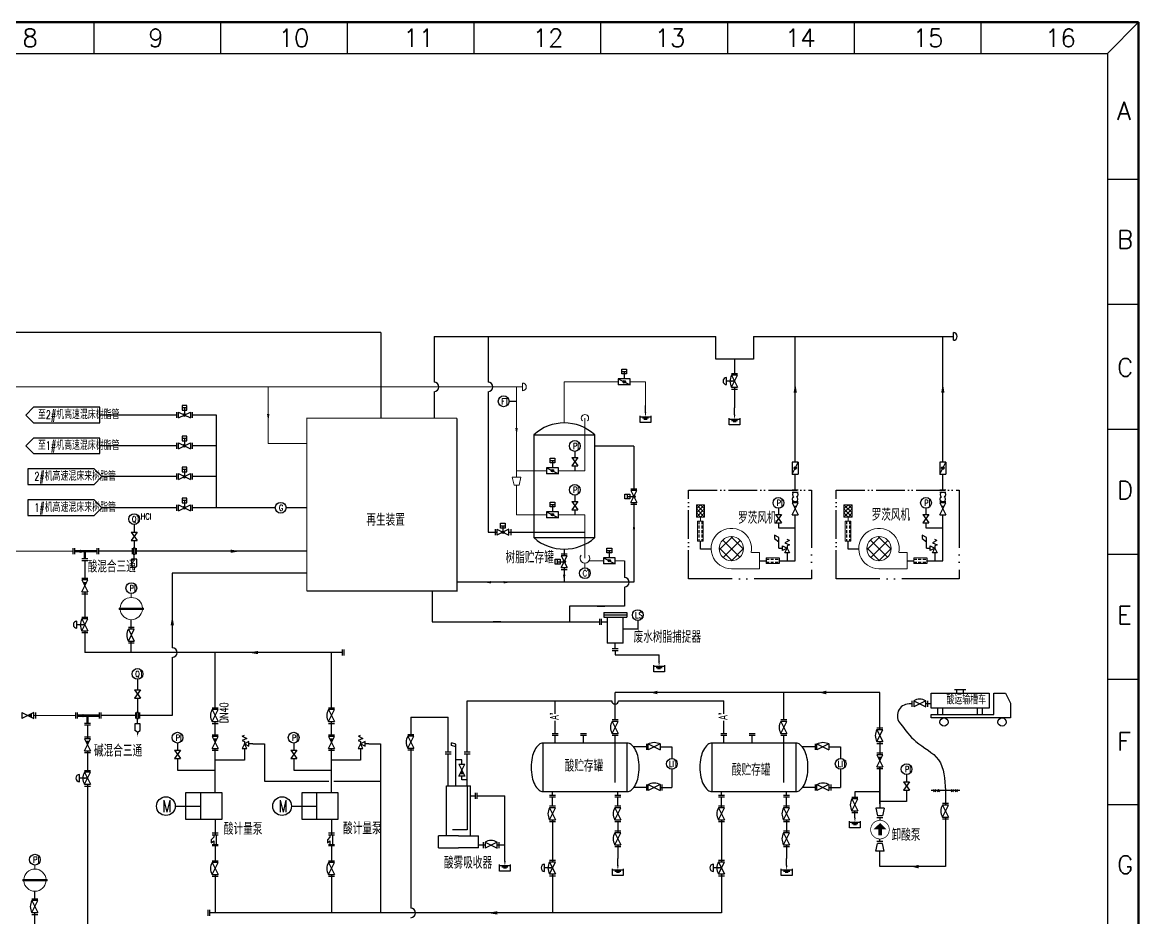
# Model space of a CAD drawing. Extents: x 3407 to 4279, y 408 to 1014.
# Drawn here: x 3813.3 to 4279.5, y 640.1 to 1014.2 of the extents above; entities that cross this region are included whole.
import ezdxf

# ---------------------------------------------------------------- set-up
doc = ezdxf.new("R2010")
doc.units = 0
doc.header["$LTSCALE"] = 5
for name, pattern in [('ACAD_ISO05W100', [33, 24, -3, 0, -3, 0, -3]), ('DASHED', [19.05, 12.7, -6.35]), ('HIDDEN', [0.375, 0.25, -0.125])]:
    doc.linetypes.add(name, pattern=pattern)
doc.layers.get('0').update_dxf_attribs({"linetype": 'CONTINUOUS'})
for name, color, linetype in [('1', 1, 'CONTINUOUS'), ('3', 3, 'CONTINUOUS'), ('CONTROL', 3, 'CONTINUOUS'), ('TEXT', 7, 'CONTINUOUS'), ('修改', 5, 'CONTINUOUS'), ('树脂', 31, 'CONTINUOUS'), ('气动蝶阀', 1, 'CONTINUOUS'), ('气管', 4, 'CONTINUOUS'), ('碱管', 2, 'CONTINUOUS'), ('设备', 161, 'CONTINUOUS'), ('酸管', 1, 'CONTINUOUS')]:
    doc.layers.add(name, color=color, linetype=linetype)
doc.layers.add('仪表', color=7, linetype='CONTINUOUS', lineweight=9)
doc.layers.add('次管线', color=7, linetype='CONTINUOUS', lineweight=9)
doc.styles.add('HZ', font='geditxt.shx', dxfattribs={"width": 0.7, "bigfont": 'hztxt1.shx'})
doc.styles.add('样式 2', font='txt.shx', dxfattribs={"height": 2})

# ---------------------------------------------------------------- blocks, each defined once
blk = doc.blocks.new('A$C69AE17C6')
at = {"color": 7}
for p, q in [((0, 0.75), (2.5, 0.75)), ((0, 0), (2.5, 0))]:
    blk.add_line(p, q, dxfattribs=at)
blk = doc.blocks.new('A$C024D13A6')
at = {"layer": '修改'}
h = blk.add_hatch(color=0, dxfattribs=at)
edge = h.paths.add_edge_path()
edge.add_arc((3.22, 3.81), 0.5, 0, 360)
at = {"color": 7, "const_width": 1}
for points in [[(9.94, 3.84), (0.75, 3.84)], [(5.04, 3.84), (5.04, 0.75)]]:
    blk.add_lwpolyline(points, dxfattribs=at)
at = {"layer": '修改', "color": 0}
blk.add_circle((3.22, 3.81), 0.5, dxfattribs=at)
at = {"layer": '设备', "rotation": 270}
for p in [(0, 5.09), (9.94, 5.09)]:
    blk.add_blockref('A$C69AE17C6', p, dxfattribs=at)
at = {"layer": '设备'}
blk.add_blockref('A$C69AE17C6', (3.79, 0), dxfattribs=at)
blk = doc.blocks.new('A$C25B42320')
at = {"color": 0}
for p, q in [((1.5, 3.91), (0, 3.91)), ((0, 3.91), (0, 1.91)), ((0.75, 3.91), (0.75, 5.41)), ((1.5, 1.91), (1.5, 3.91)), ((0.75, 1.41), (0, 1.91)), ((0.75, 1.41), (1.5, 1.91)), ((0.75, 1.41), (0.75, 0.92))]:
    blk.add_line(p, q, dxfattribs=at)
blk.add_lwpolyline([(0.75, 0.92, 0.3, 0, 0), (0.75, 0, 0, 0, 0)], format="xyseb", dxfattribs=at)
blk = doc.blocks.new('A$C3FF66DDB')
at = {"layer": 'CONTROL', "color": 7}
for p, q in [((0, 3.5), (2.5, 3.5)), ((0, 3.5), (2.5, 0)), ((2.5, 3.5), (0, 0)), ((0, 0), (2.5, 0))]:
    blk.add_line(p, q, dxfattribs=at)
blk = doc.blocks.new('A$C3E890E4A')
for p, q in [((2.5, 5), (0, 5)), ((0, 0), (2.5, 5)), ((0, 5), (2.5, 0)), ((0.51, 3.98), (1.99, 3.98)), ((0, 0), (2.5, 0))]:
    blk.add_line(p, q)
blk = doc.blocks.new('A$C5DD86D2B')
blk.add_hatch(color=7).paths.add_polyline_path([(2.5, 1.25), (3.98, 0.51), (3.98, 1.99)])
at = {"rotation": 270}
blk.add_blockref('A$C3E890E4A', (0, 2.5), dxfattribs=at)
blk = doc.blocks.new('A$C70C96166')
for p, q in [((0, 2.5), (0, 0)), ((0.75, 2.5), (0.75, 0)), ((0.75, 2.5), (5.75, 0)), ((5.75, 2.5), (0.75, 0)), ((5.75, 0), (5.75, 2.5)), ((6.5, 2.5), (6.5, 0))]:
    blk.add_line(p, q)
at = {"color": 7}
for p, q in [((1.83, 4.6), (4.81, 4.6)), ((3.25, 1.25), (3.25, 4.6))]:
    blk.add_line(p, q, dxfattribs=at)
for centre, radius, start, end in [((3.32, 4.59), 1.49, 0.246, 179.754), ((3.25, -1.67), 4.86, 59.0264, 120.9736)]:
    blk.add_arc(centre, radius, start, end, dxfattribs=at)
blk.add_solid([(3.59, 2.58), (2.91, 2.58), (3.25, 1.25)], dxfattribs=at)
blk = doc.blocks.new('A$C19CD1FDE')
at = {"color": 7}
for p, q in [((4.37, 6.81), (2.49, 5.85)), ((2.49, 5.85), (4.41, 5.02)), ((4.41, 5.02), (3.47, 4.58)), ((0, 3.63), (1.55, 3.63)), ((1.55, 2.61), (1.55, 4.53)), ((1.55, 4.53), (3.47, 3.57)), ((3.47, 3.57), (1.55, 2.61)), ((2.51, 1.65), (3.47, 3.57)), ((4.43, 1.65), (2.51, 1.65)), ((3.47, 4.58), (3.47, 3.57)), ((3.47, 3.57), (4.43, 1.65))]:
    blk.add_line(p, q, dxfattribs=at)
at = {"color": 0}
blk.add_line((3.47, 1.65), (3.47, 0), dxfattribs=at)
at = {"layer": '3', "color": 7}
blk.add_line((4.37, 6.81), (3.47, 7.19), dxfattribs=at)
blk = doc.blocks.new('A$C44CE793F')
for p, q in [((0, 5.31), (2.5, 5.31)), ((0.67, 4.75), (0.67, 0.75)), ((1.83, 3.23), (1.83, 4.75)), ((2.89, 4.03), (1.83, 3.23)), ((1.83, 1.72), (2.89, 2.79)), ((1.83, 0.75), (1.83, 1.72)), ((2.89, 2.79), (2.89, 4.03)), ((0, 0), (2.5, 0))]:
    blk.add_line(p, q)
at = {"color": 0}
for p, q in [((2.5, 4.75), (0, 4.75)), ((2.5, 0.75), (0, 0.75))]:
    blk.add_line(p, q, dxfattribs=at)
blk = doc.blocks.new('A$C55CC7A33')
for p, q in [((0, 2.5), (0, 0)), ((1.75, 2.5), (1.75, 0))]:
    blk.add_line(p, q)
at = {"color": 7}
for p, q in [((1.25, 2.5), (0.5, 2.5)), ((0.5, 2.5), (0.5, 0)), ((0.5, 0), (1.25, 0)), ((1.25, 0), (1.25, 2.5))]:
    blk.add_line(p, q, dxfattribs=at)
blk = doc.blocks.new('A$C0AFC705C')
for p, q in [((3.11, 5), (0.61, 5)), ((0.61, 0), (3.11, 5)), ((0.61, 5), (3.11, 0)), ((0.61, 0), (3.11, 0))]:
    blk.add_line(p, q)
at = {"color": 7}
blk.add_arc((4.78, 2.5), 4.86, 149.0264, 210.9736, dxfattribs=at)
blk = doc.blocks.new('A$C596436CA')
for p, q in [((0, 2.5), (0, 0)), ((0, 2.5), (5, 0)), ((5, 2.5), (0, 0)), ((5, 0), (5, 2.5))]:
    blk.add_line(p, q)
at = {"color": 7}
blk.add_arc((2.5, -1.67), 4.86, 59.0264, 120.9736, dxfattribs=at)
blk = doc.blocks.new('A$C17AB50B7')
at = {"layer": '设备'}
for p, q in [((5.28, 9.91), (2.78, 9.91)), ((4.03, 9.91), (4.03, 8.81)), ((4.03, 0), (4.03, 1.1)), ((5.28, 0), (2.78, 0))]:
    blk.add_line(p, q, dxfattribs=at)
at = {"layer": '设备', "const_width": 0.3, "elevation": 0}
blk.add_lwpolyline([(4.03, 8.81, 1), (4.03, 1.05, 1), (4.03, 8.81, -1)], format="xyb", dxfattribs=at)
at = {"layer": '设备'}
for points in [[(4.1, 7.71), (1.32, 5.06), (6.74, 5.06)], [(3.3, 5.06), (3.3, 2.54), (4.89, 5.06), (4.89, 2.54)]]:
    blk.add_solid(points, dxfattribs=at)
blk = doc.blocks.new('A$C1BA44B38')
at = {"layer": '酸管', "color": 1}
for p, q in [((0, 0), (0.73, 3.31)), ((2.82, 3.31), (0.73, 3.31)), ((3.55, 0), (2.82, 3.31)), ((3.55, 0), (0, 0))]:
    blk.add_line(p, q, dxfattribs=at)
blk = doc.blocks.new('A$C0770588C')
for p, q in [((2.25, 4.22), (2.25, 7.11)), ((0, 0), (0, 2.82)), ((4.5, 2.22), (0, 2.22)), ((4.5, 0), (0, 0)), ((3.53, 1.72), (0.97, 1.72)), ((2.89, 1.22), (1.61, 1.22)), ((4.5, 2.82), (4.5, 0))]:
    blk.add_line(p, q)
blk.add_solid([(1.92, 4.22), (2.25, 2.22), (2.58, 4.22)])
blk = doc.blocks.new('A$C0D650678')
for p, q in [((0, 2.5), (0, 0)), ((0, 2.5), (5, 0)), ((5, 2.5), (0, 0)), ((5, 0), (5, 2.5))]:
    blk.add_line(p, q)
at = {"color": 7}
blk.add_line((3.74, 1.87), (3.74, 0.63), dxfattribs=at)
blk = doc.blocks.new('A$C447944C4')
h = blk.add_hatch(color=256)
edge = h.paths.add_edge_path()
edge.add_arc((1.25, 2.5), 0.5, 0, 360)
for p, q in [((2.5, 5), (0, 5)), ((0, 5), (0, 0)), ((0, 0), (2.5, 5)), ((2.5, 5), (2.5, 0)), ((0, 0), (2.5, 0))]:
    blk.add_line(p, q)
blk.add_circle((1.25, 2.5), 0.5)
blk = doc.blocks.new('A$C26754C66')
for p, q in [((0, 0), (0, 2)), ((0, 2), (2, 2)), ((1, 0), (1, 2)), ((1, 1), (4, 1)), ((2, 2), (2, 0)), ((2, 0), (0, 0))]:
    blk.add_line(p, q)
blk = doc.blocks.new('A$C5A8B3CE1')
at = {"layer": '次管线'}
for p, q in [((3.31, 3.55), (0, 2.82)), ((0, 0.73), (0, 2.82)), ((3.31, 0), (0, 0.73)), ((3.31, 0), (3.31, 3.55))]:
    blk.add_line(p, q, dxfattribs=at)
blk = doc.blocks.new('A$C73FA0E18')
for p, q in [((0, 2.5), (0, 0)), ((0, 2.5), (5, 0)), ((5, 2.5), (0, 0)), ((5, 0), (5, 2.5))]:
    blk.add_line(p, q)
blk = doc.blocks.new('A$C4740752D')
h = blk.add_hatch(color=7)
edge = h.paths.add_edge_path()
edge.add_arc((2.5, 1.25), 0.5, 0, 360)
at = {"color": 7}
blk.add_circle((2.5, 1.25), 0.5, dxfattribs=at)
blk.add_blockref('A$C73FA0E18', (0, 0), dxfattribs=at)
blk = doc.blocks.new('A$C1C764066')
for p, q in [((0, 3.75), (2, 3.75)), ((0, 1.75), (0, 3.75)), ((0, 2.75), (2, 2.75)), ((2, 1.75), (0, 1.75)), ((1, 2.75), (1, 0)), ((2, 3.75), (2, 1.75))]:
    blk.add_line(p, q)
blk = doc.blocks.new('A$C4A5D6FCC')
h = blk.add_hatch(color=256)
edge = h.paths.add_edge_path()
edge.add_arc((1.25, 2.5), 0.5, 0, 360)
for p, q in [((2.5, 5), (0, 5)), ((0, 5), (2.5, 0)), ((2.5, 5), (0, 0)), ((0, 0), (2.5, 0))]:
    blk.add_line(p, q)
blk.add_circle((1.25, 2.5), 0.5)

msp = doc.modelspace()

# ---------------------------------------------------------------- linework, layer by layer
at = {"color": 7, "linetype": 'ByBlock', "lineweight": 50}
for p, q in [((3406.78, 1014.16), (4279.46, 1014.16)), ((4279.46, 1014.16), (4279.46, 407.98))]:
    msp.add_line(p, q, dxfattribs=at)
at = {"color": 7, "linetype": 'ByBlock', "lineweight": -3}
for p, q in [((3843.12, 1014.16), (3843.12, 1001.09)), ((3896.03, 1014.16), (3896.03, 1001.09)), ((3948.94, 1014.16), (3948.94, 1001.09)), ((4001.85, 1014.16), (4001.85, 1001.09)), ((4054.76, 1014.16), (4054.76, 1001.09)), ((4107.76, 1014.16), (4107.76, 1001.09)), ((4160.67, 1014.16), (4160.67, 1001.09)), ((4213.58, 1014.16), (4213.58, 1001.09)), ((4266.4, 1001.09), (4279.46, 1014.16)), ((4279.46, 948.55), (4266.4, 948.55)), ((4279.46, 948.55), (4266.4, 948.55)), ((4279.46, 896.29), (4266.4, 896.29)), ((4279.46, 844.03), (4266.4, 844.03)), ((4279.46, 791.78), (4266.4, 791.78)), ((4279.46, 739.52), (4266.4, 739.52)), ((4279.46, 687.26), (4266.4, 687.26))]:
    msp.add_line(p, q, dxfattribs=at)
at = {"color": 7, "linetype": 'ByBlock', "lineweight": 30}
for p, q in [((3419.85, 1001.09), (4266.4, 1001.09)), ((4266.4, 1001.09), (4266.4, 421.05))]:
    msp.add_line(p, q, dxfattribs=at)
at = {"color": 7}
for p, q in [((4110.72, 873.48), (4110.72, 866.7)), ((4110.72, 861.7), (4110.72, 853.06)), ((3877.74, 851.34), (3877.74, 848.84)), ((3884.24, 851.34), (3884.24, 848.84)), ((3877.74, 838.48), (3877.74, 835.98)), ((3884.24, 838.48), (3884.24, 835.98)), ((3877.74, 825.61), (3877.74, 823.11)), ((3884.24, 825.61), (3884.24, 823.11)), ((3877.74, 812.6), (3877.74, 810.1)), ((3884.24, 812.6), (3884.24, 810.1)), ((4129.02, 803.01), (4136.05, 803.01)), ((4190.65, 803.01), (4197.69, 803.01)), ((4064.7, 789.22), (4064.7, 782.22)), ((4123.92, 790.41), (4123.92, 788.04)), ((4129.36, 790.41), (4129.36, 788.04)), ((4191, 790.41), (4191, 788.04)), ((3984.39, 776.59), (3984.39, 763.65)), ((4064.7, 778.22), (4064.7, 770.25)), ((4064.7, 770.25), (4041.76, 770.25)), ((4041.76, 770.25), (4041.76, 763.65)), ((3858.82, 760.65), (3858.82, 764.56)), ((3984.39, 763.65), (4054.44, 763.65)), ((4070.3, 760.64), (4064.14, 760.64)), ((4070.3, 764.25), (4070.3, 760.64)), ((4060.81, 751.76), (4060.81, 749.88)), ((4060.81, 749.88), (4079.2, 749.88)), ((4207.32, 735.25), (4202.49, 735.25)), ((4203.52, 733.87), (4203.52, 735.25)), ((4206.28, 733.87), (4206.28, 735.25)), ((4219.05, 733.87), (4223.88, 733.87)), ((4219.05, 724.9), (4219.05, 733.87)), ((4223.88, 733.87), (4225.95, 729.73)), ((3999.05, 709.16), (3999.05, 730.72)), ((3999.05, 730.72), (4059.45, 730.72)), ((4035.8, 725.17), (4035.8, 730.72)), ((4062.25, 730.72), (4106.27, 730.72)), ((4106.27, 725.17), (4106.27, 730.72)), ((4192.83, 729.41), (4190.52, 729.41)), ((4195.59, 724.9), (4195.59, 727.66)), ((4197.66, 724.9), (4197.66, 727.66)), ((4212.15, 724.9), (4212.15, 727.66)), ((4214.22, 724.9), (4214.22, 727.66)), ((4225.95, 729.73), (4225.95, 723.52)), ((4192.83, 724.9), (4219.05, 724.9)), ((4192.83, 723.52), (4192.83, 724.9)), ((4225.95, 723.52), (4192.83, 723.52)), ((4035.8, 717.07), (4035.8, 722.27)), ((4106.27, 717.07), (4106.27, 722.27)), ((4047.6, 713.02), (4047.6, 716.32)), ((4118.08, 713.02), (4118.08, 716.32)), ((3994.28, 695.1), (3994.28, 712.51)), ((4030.72, 713.02), (4030.72, 692.82)), ((4065.92, 713.02), (4030.72, 713.02)), ((4065.92, 692.82), (4065.92, 713.02)), ((4079.64, 711.39), (4084.55, 711.39)), ((4084.55, 711.39), (4084.55, 706.59)), ((4101.2, 713.02), (4101.2, 692.82)), ((4136.4, 713.02), (4101.2, 713.02)), ((4136.4, 692.82), (4136.4, 713.02)), ((4150.12, 711.39), (4155.02, 711.39)), ((4155.02, 711.39), (4155.02, 706.59)), ((4084.55, 702.09), (4084.55, 694.45)), ((4155.02, 702.09), (4155.02, 694.45)), ((3990.48, 674.33), (3990.48, 695.1)), ((3990.48, 695.1), (4000.41, 695.1)), ((3999.05, 695.1), (3999.05, 676.83)), ((4000.41, 674.33), (4000.41, 695.1)), ((4030.72, 692.82), (4065.92, 692.82)), ((4079.64, 694.45), (4084.55, 694.45)), ((4101.2, 692.82), (4136.4, 692.82)), ((4105.23, 691.27), (4105.23, 692.82)), ((4132.47, 691.27), (4132.47, 692.82)), ((4150.12, 694.45), (4155.02, 694.45)), ((3999.05, 676.83), (3992.98, 676.83)), ((3987.08, 669.23), (3987.08, 674.33)), ((3995.45, 674.33), (3987.08, 674.33)), ((3995.45, 674.33), (4003.81, 674.33)), ((4003.81, 669.23), (4003.81, 674.33)), ((3987.08, 669.23), (3995.45, 669.23)), ((4003.81, 669.23), (3995.45, 669.23)), ((4006.52, 670.37), (4003.81, 670.37)), ((4014.81, 670.37), (4011.52, 670.37)), ((4014.81, 666.59), (4014.81, 670.37)), ((3818.57, 647.2), (3818.57, 651.1))]:
    msp.add_line(p, q, dxfattribs=at)
at = {"color": 7, "lineweight": 0}
for p, q in [((4049.25, 863.95), (4039.58, 863.95)), ((4039.58, 863.95), (4039.58, 846.75)), ((4048.24, 848.71), (4048.24, 826.79)), ((4037.18, 826.79), (4048.24, 826.79)), ((4048.24, 808.44), (4037.18, 808.44)), ((4048.24, 808.44), (4048.24, 790.27))]:
    msp.add_line(p, q, dxfattribs=at)
at = {"lineweight": 0}
for p, q in [((4039.58, 863.95), (4062.14, 863.95)), ((4073.52, 863.95), (4067.14, 863.95)), ((4073.52, 854.09), (4073.52, 863.95)), ((4048.24, 786.23), (4048.24, 788.23)), ((4049.98, 789.2), (4055.92, 789.2))]:
    msp.add_line(p, q, dxfattribs=at)
for p, q in [((4016.7, 855.82), (4019.68, 855.82)), ((4044, 834.91), (4044, 832.31)), ((4044, 816.57), (4044, 813.97)), ((4067.46, 819.27), (4069.96, 819.27)), ((4137.3, 818.64), (4134.8, 818.64)), ((4198.94, 818.64), (4196.44, 818.64)), ((4067.46, 812.77), (4069.96, 812.77)), ((4129.02, 811.13), (4129.02, 808.53)), ((4137.3, 813.33), (4134.8, 813.33)), ((4190.65, 811.13), (4190.65, 808.53)), ((4198.94, 813.33), (4196.44, 813.33)), ((3860, 804.35), (3860, 801.1)), ((4010.74, 802.35), (4010.74, 799.85)), ((4017.24, 802.35), (4017.24, 799.85)), ((3860, 797.6), (3860, 794.43)), ((4038.33, 792.06), (4040.83, 792.06)), ((4038.33, 785.56), (4040.83, 785.56)), ((3838.19, 781.94), (3840.69, 781.94)), ((3838.19, 775.44), (3840.69, 775.44)), ((3857.57, 761.4), (3860.07, 761.4)), ((3860.07, 760.65), (3857.57, 760.65)), ((3857.57, 755.65), (3860.07, 760.65)), ((3857.57, 760.65), (3860.07, 755.65)), ((3857.57, 755.65), (3860.07, 755.65)), ((3857.57, 754.9), (3860.07, 754.9)), ((3861.39, 739.66), (3861.39, 735.26)), ((3861.39, 731.76), (3861.39, 725.73)), ((3892.59, 727.75), (3895.09, 727.75)), ((3941.11, 727.75), (3943.61, 727.75)), ((4184.77, 730.66), (4184.77, 728.16)), ((4191.27, 730.66), (4191.27, 728.16)), ((3818.83, 725.73), (3818.83, 723.23)), ((4059.58, 722.82), (4062.08, 722.82)), ((4130.06, 722.82), (4132.56, 722.82)), ((3892.59, 721.25), (3895.09, 721.25)), ((3941.11, 721.25), (3943.61, 721.25)), ((4170.18, 719.37), (4172.68, 719.37)), ((3839.23, 715.56), (3841.73, 715.56)), ((3892.59, 716.52), (3895.09, 716.52)), ((3941.11, 716.52), (3943.61, 716.52)), ((3974.26, 716.67), (3976.76, 716.67)), ((3839.23, 709.06), (3841.73, 709.06)), ((3878.1, 713.03), (3878.1, 710.03)), ((3892.59, 710.02), (3895.09, 710.02)), ((3926.62, 713.03), (3926.62, 710.03)), ((3941.11, 710.02), (3943.61, 710.02)), ((3974.26, 710.17), (3976.76, 710.17)), ((3994.28, 712.51), (3992.45, 713.06)), ((3992.45, 711.99), (3992.45, 713.06)), ((3994.28, 711.44), (3992.45, 711.99)), ((4073.89, 712.64), (4073.89, 710.14)), ((4144.37, 712.64), (4144.37, 710.14)), ((4170.18, 712.87), (4172.68, 712.87)), ((4170.18, 708.88), (4172.68, 708.88)), ((4170.18, 702.38), (4172.68, 702.38)), ((4182.56, 699.86), (4182.56, 696.86)), ((4073.89, 695.7), (4073.89, 693.2)), ((4080.39, 695.7), (4080.39, 693.2)), ((4144.37, 695.7), (4144.37, 693.2)), ((4150.87, 695.7), (4150.87, 693.2)), ((4159.72, 690.46), (4162.22, 690.46)), ((4033.5, 686.74), (4036, 686.74)), ((4060.74, 686.74), (4063.24, 686.74)), ((4103.98, 686.74), (4106.48, 686.74)), ((4131.22, 686.74), (4133.72, 686.74)), ((4197.52, 687.88), (4200.02, 687.88)), ((4159.72, 683.96), (4162.22, 683.96)), ((4197.52, 681.38), (4200.02, 681.38)), ((4033.5, 680.24), (4036, 680.24)), ((4060.74, 680.24), (4063.24, 680.24)), ((4060.74, 676.29), (4063.24, 676.29)), ((4103.98, 680.24), (4106.48, 680.24)), ((4131.22, 680.24), (4133.72, 680.24)), ((4131.22, 676.29), (4133.72, 676.29)), ((4005.77, 671.62), (4005.77, 669.12)), ((4012.27, 671.62), (4012.27, 669.12)), ((4060.74, 669.79), (4063.24, 669.79)), ((4131.22, 669.79), (4133.72, 669.79)), ((3892.59, 663.86), (3895.09, 663.86)), ((3941.11, 663.86), (3943.61, 663.86)), ((3892.59, 657.36), (3895.09, 657.36)), ((3941.11, 657.36), (3943.61, 657.36)), ((3817.32, 647.95), (3819.82, 647.95)), ((3819.82, 647.2), (3817.32, 647.2)), ((3817.32, 642.2), (3819.82, 647.2)), ((3817.32, 647.2), (3819.82, 642.2)), ((3817.32, 642.2), (3819.82, 642.2)), ((3817.32, 641.45), (3819.82, 641.45))]:
    msp.add_line(p, q)
at = {"color": 7, "linetype": 'ACAD_ISO05W100', "ltscale": 0.1}
for p, q in [((4091.45, 781.67), (4091.45, 818.64)), ((4091.45, 818.64), (4142.87, 818.64)), ((4153.09, 781.67), (4153.09, 818.64)), ((4153.09, 818.64), (4204.51, 818.64))]:
    msp.add_line(p, q, dxfattribs=at)
at = {"color": 0}
for p, q in [((4134.8, 817.89), (4137.3, 817.89)), ((4196.44, 817.89), (4198.94, 817.89)), ((4134.8, 813.89), (4137.3, 813.89)), ((4196.44, 813.89), (4198.94, 813.89)), ((4074.64, 711.39), (4068.54, 711.39)), ((4145.12, 711.39), (4139.01, 711.39)), ((3991.17, 695.1), (3991.17, 708.41)), ((3996.88, 706.06), (3994.28, 706.06)), ((3996.88, 704.26), (3996.88, 706.06)), ((3999.05, 698.86), (3999.05, 708.41)), ((3996.88, 697.62), (3996.88, 699.26)), ((3999.05, 695.1), (3999.05, 700.13)), ((3999.05, 697.62), (3996.88, 697.62)), ((4000.41, 690.92), (4002.41, 690.92)), ((4003.16, 690.92), (4014.81, 690.92)), ((4014.81, 670.37), (4014.81, 690.92)), ((4074.64, 694.45), (4068.58, 694.45)), ((4145.12, 694.45), (4139.05, 694.45))]:
    msp.add_line(p, q, dxfattribs=at)
at = {"color": 7, "linetype": 'ACAD_ISO05W100', "ltscale": 0.2}
for p, q in [((4142.87, 818.64), (4142.87, 781.67)), ((4204.51, 818.64), (4204.51, 781.67)), ((4142.87, 781.67), (4091.45, 781.67)), ((4204.51, 781.67), (4153.09, 781.67))]:
    msp.add_line(p, q, dxfattribs=at)
at = {"color": 7, "linetype": 'Continuous', "lineweight": 15}
for p, q in [((4094.76, 812.52), (4094.76, 807.46)), ((4094.76, 810.83), (4096.45, 812.52)), ((4094.76, 812.52), (4098.14, 809.15)), ((4094.76, 809.15), (4098.14, 812.52)), ((4098.14, 812.52), (4094.76, 812.52)), ((4096.45, 812.52), (4098.14, 810.83)), ((4098.14, 807.46), (4098.14, 812.52)), ((4156.4, 812.52), (4156.4, 807.46)), ((4156.4, 810.83), (4158.09, 812.52)), ((4156.4, 812.52), (4159.77, 809.15)), ((4156.4, 809.15), (4159.77, 812.52)), ((4159.77, 812.52), (4156.4, 812.52)), ((4158.09, 812.52), (4159.77, 810.83)), ((4159.77, 807.46), (4159.77, 812.52)), ((4094.76, 810.83), (4098.14, 807.46)), ((4094.76, 807.46), (4098.14, 810.83)), ((4094.76, 809.15), (4096.45, 807.46)), ((4094.76, 807.46), (4098.14, 807.46)), ((4096.45, 807.46), (4098.14, 809.15)), ((4096.45, 805.77), (4096.45, 807.46)), ((4156.4, 810.83), (4159.77, 807.46)), ((4156.4, 807.46), (4159.77, 810.83)), ((4156.4, 809.15), (4158.09, 807.46)), ((4156.4, 807.46), (4159.77, 807.46)), ((4158.09, 807.46), (4159.77, 809.15)), ((4158.09, 805.77), (4158.09, 807.46)), ((4095.26, 805.77), (4095.26, 797.37)), ((4097.64, 805.77), (4095.26, 805.77)), ((4097.64, 797.37), (4097.64, 805.77)), ((4156.9, 805.77), (4156.9, 797.37)), ((4159.27, 805.77), (4156.9, 805.77)), ((4159.27, 797.37), (4159.27, 805.77)), ((4095.26, 797.37), (4097.64, 797.37)), ((4109.93, 799.31), (4104.35, 793.74)), ((4105.81, 797.86), (4112.96, 790.71)), ((4113.1, 797.71), (4105.95, 790.56)), ((4109.1, 799.34), (4114.44, 794)), ((4156.9, 797.37), (4159.27, 797.37)), ((4171.57, 799.31), (4165.99, 793.74)), ((4167.44, 797.86), (4174.6, 790.71)), ((4174.74, 797.71), (4167.59, 790.56)), ((4170.74, 799.34), (4176.07, 794)), ((4104.33, 794.57), (4109.67, 789.23)), ((4114.44, 794.28), (4109.38, 789.22)), ((4121.19, 792.6), (4117.82, 792.6)), ((4121.19, 785.85), (4121.19, 792.6)), ((4165.97, 794.57), (4171.3, 789.23)), ((4176.08, 794.28), (4171.02, 789.22)), ((4182.83, 792.6), (4179.45, 792.6)), ((4182.83, 785.85), (4182.83, 792.6)), ((4129.36, 790.41), (4123.92, 790.41)), ((4123.92, 788.04), (4129.36, 788.04)), ((4191, 790.41), (4185.56, 790.41)), ((4185.56, 790.41), (4185.56, 788.04)), ((4185.56, 788.04), (4191, 788.04)), ((4109.38, 785.85), (4121.19, 785.85)), ((4171.02, 785.85), (4182.83, 785.85)), ((3858.82, 775.53), (3858.82, 773.84)), ((3818.57, 662.07), (3818.57, 660.39))]:
    msp.add_line(p, q, dxfattribs=at)
at = {"color": 7, "linetype": 'HIDDEN'}
for p, q in [((4095.84, 805.77), (4095.84, 797.37)), ((4097.06, 805.77), (4097.06, 797.37)), ((4157.47, 805.77), (4157.47, 797.37)), ((4158.7, 805.77), (4158.7, 797.37)), ((4123.92, 789.84), (4129.36, 789.84)), ((4123.92, 788.61), (4129.36, 788.61)), ((4185.56, 789.84), (4191, 789.84)), ((4185.56, 788.61), (4191, 788.61))]:
    msp.add_line(p, q, dxfattribs=at)
at = {"linetype": 'DASHED', "lineweight": 0, "ltscale": 10}
msp.add_line((4060.92, 789.22), (4064.7, 789.22), dxfattribs=at)
at = {"color": 7, "lineweight": 15}
for p, q in [((3863.88, 769.41), (3853.78, 769.41)), ((3853.78, 769.41), (3853.78, 768.87)), ((3863.88, 769.41), (3863.88, 768.87)), ((3863.88, 769.14), (3853.77, 769.14)), ((3863.88, 768.87), (3853.78, 768.87)), ((3823.64, 655.69), (3813.52, 655.69)), ((3823.64, 655.96), (3813.53, 655.96)), ((3813.53, 655.96), (3813.53, 655.42)), ((3823.64, 655.42), (3813.53, 655.42)), ((3823.64, 655.96), (3823.64, 655.42))]:
    msp.add_line(p, q, dxfattribs=at)
at = {"color": 7, "linetype": 'ACAD_ISO05W100', "ltscale": 0.1, "const_width": 0.5}
msp.add_lwpolyline([(3932.1, 776.59), (3932.1, 848.75), (3994.78, 848.75)], dxfattribs=at)
at = {"color": 7, "linetype": 'ACAD_ISO05W100', "ltscale": 0.2, "const_width": 0.5}
msp.add_lwpolyline([(3994.78, 848.75), (3994.78, 776.59), (3932.1, 776.59)], dxfattribs=at)
at = {"color": 7}
for points in [[(4053.37, 770.25), (4056.56, 770.25)], [(4013.13, 763.65), (4009.93, 763.65)]]:
    msp.add_lwpolyline(points, dxfattribs=at)
msp.add_lwpolyline([(4216.98, 733.87), (4216.98, 727.66), (4192.83, 727.66), (4192.83, 733.87)], close=True, dxfattribs=at)
for centre in [(4014.3, 855.82), (4044, 837.16), (4044, 818.82), (4129.02, 813.38), (4190.65, 813.38), (3860, 806.6), (4048.24, 783.98), (3858.82, 777.78), (4070.3, 766.5), (3861.39, 741.91), (3878.1, 715.28), (3926.62, 715.28), (4084.55, 704.34), (4155.02, 704.34), (4182.56, 702.11), (3818.57, 664.32)]:
    msp.add_circle(centre, 2.25)
for centre, radius in [((3921.18, 811.35), 2.25), ((4198.19, 721.79), 1.72), ((4222.42, 721.79), 1.72)]:
    msp.add_circle(centre, radius, dxfattribs=at)
at = {"color": 7, "linetype": 'Continuous', "lineweight": 15}
for centre in [(4109.38, 794.28), (4171.02, 794.28)]:
    msp.add_circle(centre, 5.06, dxfattribs=at)
at = {"color": 7, "lineweight": 0}
for centre, radius, start, end in [((4048.24, 848.71), 1.54, 313.1566, 226.8434), ((4048.24, 790.27), 2.04, 139.993, 40.007)]:
    msp.add_arc(centre, radius, start, end, dxfattribs=at)
at = {"color": 7, "linetype": 'Continuous', "lineweight": 15}
for centre, radius, start, end in [((4109.38, 794.28), 8.43, 348.463, 270), ((4171.02, 794.28), 8.43, 348.463, 270), ((3858.82, 769.2), 4.64, 2.6085, 177.3915), ((3858.82, 769.2), 4.64, 184.0402, 355.9598), ((3818.57, 655.74), 4.64, 2.6085, 177.3915), ((3818.57, 655.74), 4.64, 184.0402, 355.9598)]:
    msp.add_arc(centre, radius, start, end, dxfattribs=at)
at = {"color": 7}
for centre, radius, start, end in [((4064.7, 780.22), 2, 270, 90), ((3861.74, 758.15), 4.86, 149.0264, 210.9736), ((4060.83, 730.72), 1.41, 180, 360), ((4038.44, 704.47), 12.51, 153.4349, 168.2991), ((4033.74, 706.82), 7.25, 129.6393, 153.4349), ((4030.82, 710.34), 2.68, 92.1371, 129.6393), ((4065.82, 710.34), 2.68, 50.3607, 87.8629), ((4062.91, 706.81), 7.25, 26.5651, 50.3607), ((4058.21, 704.46), 12.51, 11.7009, 26.5651), ((4108.92, 704.47), 12.51, 153.4349, 168.2991), ((4104.22, 706.82), 7.25, 129.6393, 153.4349), ((4101.3, 710.34), 2.68, 92.1371, 129.6393), ((4136.3, 710.34), 2.68, 50.3607, 87.8629), ((4133.38, 706.81), 7.25, 26.5651, 50.3607), ((4128.68, 704.46), 12.51, 11.7009, 26.5651), ((4045.92, 702.92), 20.14, 168.2991, 180), ((4050.73, 702.92), 20.14, 0, 11.7009), ((4116.39, 702.92), 20.14, 168.2991, 180), ((4121.21, 702.92), 20.14, 360, 11.7009), ((4045.92, 702.87), 20.14, 180, 191.7009), ((4050.73, 702.87), 20.14, 348.2991, 0), ((4116.39, 702.87), 20.14, 180, 191.7009), ((4121.21, 702.87), 20.14, 348.2991, 0), ((4038.44, 701.32), 12.51, 191.7009, 206.5651), ((4033.74, 698.97), 7.25, 206.5651, 230.3607), ((4062.91, 698.97), 7.25, 309.6393, 333.4349), ((4058.21, 701.32), 12.51, 333.4349, 348.2991), ((4108.92, 701.32), 12.51, 191.7009, 206.5651), ((4104.22, 698.97), 7.25, 206.5651, 230.3607), ((4133.38, 698.97), 7.25, 309.6393, 333.4349), ((4128.68, 701.32), 12.51, 333.4349, 348.2991), ((4030.65, 695.17), 2.35, 229.3451, 271.897), ((4066, 695.17), 2.35, 268.103, 310.6549), ((4066.12, 694.01), 1.21, 260.4727, 279.5273), ((4101.12, 695.17), 2.35, 229.3451, 271.897), ((4136.48, 695.17), 2.35, 268.103, 310.6549), ((4136.6, 694.01), 1.21, 260.4727, 279.5273), ((3821.49, 644.7), 4.86, 149.0264, 210.9736)]:
    msp.add_arc(centre, radius, start, end, dxfattribs=at)
for centre, major_axis in [((4135.48, 816.89), (0, -1)), ((4136.63, 814.89), (0, 1)), ((4197.11, 816.89), (0, -1)), ((4198.27, 814.89), (0, 1))]:
    msp.add_ellipse(centre, major_axis=major_axis, ratio=0.519582, start_param=3.141593, end_param=6.283185, dxfattribs=at)
at = {"color": 7, "extrusion": (0, 0, -1)}
for centre, major_axis in [((4135.48, 814.89), (0, 1)), ((4136.63, 816.89), (0, -1)), ((4197.11, 814.89), (0, 1)), ((4198.27, 816.89), (0, -1))]:
    msp.add_ellipse(centre, major_axis=major_axis, ratio=0.519582, start_param=3.141593, end_param=6.283185, dxfattribs=at)
at = {"layer": '1', "color": 4, "linetype": 'Continuous'}
msp.add_line((4204.78, 693.18), (4192.76, 693.18), dxfattribs=at)
at = {"layer": '1', "color": 4}
for p, q in [((4193.83, 693.66), (4194.78, 692.71)), ((4193.83, 692.71), (4194.78, 693.66)), ((4195.39, 693.66), (4196.34, 692.71)), ((4195.39, 692.71), (4196.34, 693.66)), ((4201.22, 693.66), (4202.17, 692.71)), ((4201.22, 692.71), (4202.17, 693.66)), ((4202.87, 693.66), (4203.82, 692.71)), ((4202.87, 692.71), (4203.82, 693.66))]:
    msp.add_line(p, q, dxfattribs=at)
at = {"layer": '树脂', "color": 7, "linetype": 'Continuous'}
for p, q in [((3818, 853.34), (3814.75, 850.09)), ((3845.67, 853.34), (3818, 853.34)), ((3845.67, 846.84), (3845.67, 853.34)), ((3818, 846.84), (3814.75, 850.09)), ((3818, 846.84), (3845.67, 846.84)), ((3818, 840.48), (3814.75, 837.23)), ((3845.67, 840.48), (3818, 840.48)), ((3845.67, 833.98), (3845.67, 840.48)), ((3818, 833.98), (3814.75, 837.23)), ((3818, 833.98), (3845.67, 833.98)), ((3843.3, 827.61), (3815.64, 827.61)), ((3815.64, 827.61), (3815.64, 821.11)), ((3843.3, 827.61), (3846.55, 824.36)), ((3815.64, 821.11), (3843.3, 821.11)), ((3843.3, 821.11), (3846.55, 824.36)), ((3843.3, 814.6), (3815.64, 814.6)), ((3815.64, 814.6), (3815.64, 808.1)), ((3843.3, 814.6), (3846.55, 811.35)), ((3843.3, 808.1), (3846.55, 811.35)), ((3815.64, 808.1), (3843.3, 808.1))]:
    msp.add_line(p, q, dxfattribs=at)
at = {"layer": '树脂', "color": 21, "linetype": 'Continuous'}
for p, q in [((3877.74, 850.09), (3845.67, 850.09)), ((3894.37, 850.09), (3884.24, 850.09)), ((3894.37, 811.35), (3894.37, 850.09)), ((3877.74, 837.23), (3845.67, 837.23)), ((3894.37, 837.23), (3884.24, 837.23)), ((4068.71, 837.06), (4052.33, 837.06)), ((4068.71, 837.06), (4068.71, 818.52)), ((3877.74, 824.36), (3846.55, 824.36)), ((3894.37, 824.36), (3884.24, 824.36)), ((3877.74, 811.35), (3846.55, 811.35)), ((3918.93, 811.35), (3884.24, 811.35)), ((3932.1, 811.35), (3923.43, 811.35)), ((4068.71, 813.52), (4068.71, 780.22)), ((4039.58, 794.04), (4039.58, 791.31)), ((4039.58, 786.31), (4039.58, 780.22)), ((4068.71, 780.22), (3994.78, 780.22))]:
    msp.add_line(p, q, dxfattribs=at)
for points in [[(4068.71, 805.46, 0, 1, 0), (4068.71, 802.26, 1, 1, 0)], [(4039.58, 780.22, 0, 1, 0), (4039.58, 783.42, 1, 1, 0)], [(4005.84, 780.22, 0, 1, 0), (4009.04, 780.22, 1, 1, 0)], [(4017.5, 780.22, 0, 1, 0), (4014.3, 780.22, 1, 1, 0)]]:
    msp.add_lwpolyline(points, format="xyseb", dxfattribs=at)
at = {"layer": '次管线', "color": 3}
for p, q in [((4022.15, 860.23), (4022.15, 863.44)), ((3680.93, 861.84), (4022.15, 861.84)), ((3915.99, 861.84), (3915.99, 838.17)), ((4019.68, 861.84), (4019.68, 824.14)), ((4019.68, 861.84), (4019.68, 833.81)), ((3915.99, 838.17), (3932.1, 838.17)), ((4019.68, 826.79), (4032.18, 826.79)), ((4019.68, 808.44), (4019.68, 820.83)), ((4032.18, 808.44), (4019.68, 808.44)), ((3805.22, 793.18), (3834.41, 793.18)), ((3818.08, 724.48), (3835.44, 724.48))]:
    msp.add_line(p, q, dxfattribs=at)
for points in [[(3915.99, 847.29, 0, 1, 0), (3915.99, 850.48, 1, 1, 0)], [(4019.68, 841.43, 0, 1, 0), (4019.68, 844.63, 1, 1, 0)]]:
    msp.add_lwpolyline(points, format="xyseb", dxfattribs=at)
msp.add_arc((4022.15, 861.84), 1.61, 270, 90, dxfattribs=at)
at = {"layer": '气管', "color": 4, "linetype": 'Continuous'}
for q in [(3567.08, 884.58), (3963, 848.75)]:
    msp.add_line((3963, 884.58), q, dxfattribs=at)
at = {"layer": '气管', "color": 5, "linetype": 'Continuous'}
for p, q in [((3985.21, 882.91), (4102.87, 882.91)), ((3985.21, 882.91), (3985.21, 863.84)), ((4007.77, 882.91), (4007.77, 863.84)), ((4102.87, 873.48), (4102.87, 882.91)), ((4118.56, 882.91), (4202.1, 882.91)), ((4118.56, 882.91), (4118.56, 873.48)), ((4136.05, 830.39), (4136.05, 882.91)), ((4197.69, 830.39), (4197.69, 882.91)), ((4118.56, 873.48), (4102.87, 873.48)), ((3985.21, 859.84), (3985.21, 848.75)), ((4007.77, 859.84), (4007.77, 801.1)), ((4136.05, 818.64), (4136.05, 825.39)), ((4197.69, 818.64), (4197.69, 825.39)), ((4136.05, 789.22), (4136.05, 808.33)), ((4197.69, 789.22), (4197.69, 808.33)), ((4007.77, 801.1), (4011.49, 801.1)), ((4016.49, 801.1), (4048.24, 801.1)), ((4121.19, 789.22), (4123.92, 789.22)), ((4129.36, 789.22), (4136.05, 789.22)), ((4182.83, 789.22), (4185.56, 789.22)), ((4191, 789.22), (4197.69, 789.22))]:
    msp.add_line(p, q, dxfattribs=at)
at = {"layer": '气管', "color": 0, "linetype": 'Continuous'}
for p, q in [((4202.1, 881.31), (4202.1, 884.52)), ((4044, 828.81), (4044, 826.79)), ((4044, 810.47), (4044, 808.44)), ((4129.02, 805.03), (4129.02, 803.01)), ((4190.65, 805.03), (4190.65, 803.01)), ((4096.45, 794), (4096.45, 797.37)), ((4127.37, 799.89), (4127.37, 798.49)), ((4129.24, 798.96), (4127.37, 799.89)), ((4127.37, 798.49), (4129.24, 797.09)), ((4129.24, 794.49), (4129.24, 798.96)), ((4158.09, 794), (4158.09, 797.37)), ((4189.01, 799.89), (4189.01, 798.49)), ((4190.87, 798.96), (4189.01, 799.89)), ((4189.01, 798.49), (4190.87, 797.09)), ((4190.87, 794.49), (4190.87, 798.96)), ((4100.95, 794), (4096.45, 794)), ((4162.59, 794), (4158.09, 794)), ((4132.71, 790.86), (4132.71, 789.22)), ((4194.34, 790.86), (4194.34, 789.22))]:
    msp.add_line(p, q, dxfattribs=at)
msp.add_arc((4202.1, 882.91), 1.61, 270, 90, dxfattribs=at)
at = {"layer": '气管', "color": 5, "linetype": 'Continuous'}
for centre in [(3985.21, 861.84), (4007.77, 861.84)]:
    msp.add_arc(centre, 2, 270, 90, dxfattribs=at)
for points in [[(4135.37, 859.38), (4136.74, 859.38), (4136.05, 863.47)], [(4197.01, 859.38), (4198.37, 859.38), (4197.69, 863.47)]]:
    msp.add_solid(points, dxfattribs=at)
at = {"layer": '碱管', "color": 2}
for p, q in [((3875.93, 784.05), (3875.93, 752.84)), ((3932.1, 784.05), (3875.93, 784.05)), ((3875.93, 748.84), (3875.93, 724.48)), ((3860.52, 724.48), (3846.13, 724.48)), ((3875.93, 724.48), (3862.27, 724.48)), ((3975.51, 723.89), (3991.17, 723.89)), ((3975.51, 723.89), (3975.51, 715.92)), ((3991.17, 709.16), (3991.17, 723.89)), ((3975.51, 710.92), (3975.51, 644.07)), ((3840.48, 695.81), (3840.48, 657.26)), ((3840.48, 657.26), (3840.48, 625.84)), ((3818.57, 637.39), (3818.57, 642.2))]:
    msp.add_line(p, q, dxfattribs=at)
for points in [[(3840.48, 720.64), (3840.48, 714.81)], [(3840.48, 709.81), (3840.48, 700.81)], [(3840.48, 709.81), (3840.48, 700.81)]]:
    msp.add_lwpolyline(points, dxfattribs=at)
for centre in [(3875.93, 750.84), (3975.51, 642.07)]:
    msp.add_arc(centre, 2, 270, 90, dxfattribs=at)
msp.add_solid([(3875.25, 762.19), (3876.61, 762.19), (3875.93, 766.28)], dxfattribs=at)
at = {"layer": '设备', "color": 7, "linetype": 'Continuous'}
for p, q in [((4026.83, 841.79), (4026.83, 798.85)), ((4026.83, 841.79), (4052.33, 841.79)), ((4052.33, 798.85), (4052.33, 841.79)), ((4026.83, 798.85), (4052.33, 798.85))]:
    msp.add_line(p, q, dxfattribs=at)
at = {"layer": '设备', "color": 2}
for p, q in [((4056.14, 767.54), (4065.71, 767.54)), ((4056.14, 767.54), (4056.14, 766.6)), ((4056.14, 766.6), (4065.71, 766.6)), ((4056.14, 766.6), (4056.14, 765.65)), ((4056.14, 765.65), (4065.71, 765.65)), ((4057.48, 765.64), (4057.48, 754.8)), ((4064.14, 754.8), (4064.14, 765.64)), ((4065.71, 767.54), (4065.71, 766.6)), ((4065.71, 766.6), (4065.71, 765.65)), ((4064.14, 754.8), (4057.48, 754.8))]:
    msp.add_line(p, q, dxfattribs=at)
at = {"layer": '设备'}
for p, q in [((4055.19, 763.65), (4057.48, 763.65)), ((4060.81, 752.51), (4060.81, 754.8))]:
    msp.add_line(p, q, dxfattribs=at)
at = {"layer": '设备', "color": 161, "linetype": 'Continuous'}
for p, q in [((3887.65, 692.18), (3887.65, 681.16)), ((3936.17, 692.18), (3936.17, 681.16)), ((3877.16, 686.67), (3887.65, 686.67)), ((3925.69, 686.67), (3936.17, 686.67))]:
    msp.add_line(p, q, dxfattribs=at)
for points in [[(3896.69, 692.18), (3881.51, 692.18), (3881.51, 681.16), (3896.69, 681.16)], [(3945.21, 692.18), (3930.04, 692.18), (3930.04, 681.16), (3945.21, 681.16)]]:
    msp.add_lwpolyline(points, close=True, dxfattribs=at)
for centre in [(3873.26, 686.67), (3921.78, 686.67)]:
    msp.add_circle(centre, 3.9, dxfattribs=at)
at = {"layer": '设备', "color": 7, "linetype": 'Continuous'}
for centre, radius, start, end in [((4039.58, 827.88), 18.87, 47.4991, 132.5009), ((4039.58, 813.33), 19.29, 228.6406, 311.3594)]:
    msp.add_arc(centre, radius, start, end, dxfattribs=at)
at = {"layer": '酸管', "color": 1}
for p, q in [((3859.13, 793.18), (3845.1, 793.18)), ((3876.88, 793.18), (3860.88, 793.18)), ((3932.1, 793.18), (3876.88, 793.18)), ((3839.44, 759.93), (3839.44, 750.84)), ((3858.82, 750.84), (3858.82, 755.65)), ((3890.8, 750.84), (3839.44, 750.84)), ((3946.8, 750.84), (3890.8, 750.84)), ((3893.84, 727), (3893.84, 750.84)), ((3942.36, 727), (3942.36, 750.84)), ((4060.83, 722.82), (4060.83, 734.16)), ((4131.31, 734.16), (4060.83, 734.16)), ((4131.31, 722.82), (4131.31, 734.16)), ((4171.43, 734.16), (4131.31, 734.16)), ((4171.43, 718.62), (4171.43, 734.16)), ((4184.77, 729.41), (4183.58, 729.41)), ((3893.84, 715.77), (3893.84, 722)), ((3942.36, 715.77), (3942.36, 722)), ((4035.8, 713.02), (4035.8, 716.32)), ((4060.83, 696.55), (4060.83, 716.32)), ((4106.27, 713.02), (4106.27, 716.32)), ((4131.31, 696.55), (4131.31, 716.32)), ((4171.43, 713.62), (4171.43, 708.13)), ((3893.84, 692.18), (3893.84, 710.77)), ((3906.03, 709.1), (3906.03, 705.84)), ((3909.5, 712.73), (3914.38, 712.73)), ((3914.38, 712.73), (3914.38, 697.11)), ((3942.36, 692.18), (3942.36, 710.77)), ((3954.55, 709.1), (3954.55, 705.84)), ((3958.02, 712.73), (3962.91, 712.73)), ((3962.91, 712.73), (3962.91, 642.07)), ((3878.1, 706.53), (3878.1, 701.72)), ((3906.03, 705.84), (3893.84, 705.84)), ((3926.62, 706.53), (3926.62, 701.72)), ((3954.55, 705.84), (3942.36, 705.84)), ((3878.1, 701.72), (3893.84, 701.72)), ((3926.62, 701.72), (3942.36, 701.72)), ((4171.43, 687.68), (4171.43, 703.13)), ((4171.43, 703.13), (4171.43, 686.69)), ((4171.43, 703.13), (4171.43, 685.88)), ((3914.38, 697.11), (3941.36, 697.11)), ((3943.36, 697.11), (3962.91, 697.11)), ((4034.75, 691.27), (4034.75, 692.82)), ((4034.75, 686.74), (4034.75, 690.52)), ((4061.99, 691.27), (4061.99, 692.82)), ((4061.99, 686.74), (4061.99, 690.52)), ((4105.23, 685.99), (4105.23, 690.52)), ((4132.47, 685.99), (4132.47, 690.52)), ((4171.43, 692.64), (4160.97, 692.64)), ((4160.97, 692.64), (4160.97, 689.71)), ((4182.56, 693.36), (4182.56, 688.55)), ((4198.77, 693.18), (4198.77, 687.13)), ((4198.77, 693.18), (4198.77, 687.13)), ((4182.56, 688.57), (4171.43, 688.57)), ((3893.84, 681.16), (3893.84, 674.62)), ((3942.36, 681.16), (3942.36, 674.62)), ((4034.75, 680.99), (4034.75, 663.33)), ((4105.23, 680.99), (4105.23, 663.33)), ((4132.47, 680.99), (4132.47, 675.54)), ((4198.77, 682.13), (4198.77, 661.4)), ((4198.77, 682.13), (4198.77, 661.4)), ((4061.99, 680.24), (4061.99, 675.54)), ((3893.84, 670.62), (3893.84, 663.11)), ((3942.36, 670.62), (3942.36, 663.11)), ((3942.36, 670.62), (3942.36, 663.11)), ((4061.99, 670.54), (4061.99, 664.82)), ((4132.47, 670.54), (4132.47, 664.82)), ((4171.43, 661.4), (4171.43, 667.82)), ((3893.84, 658.11), (3893.84, 642.07)), ((3942.36, 658.11), (3942.36, 642.07)), ((4034.75, 658.33), (4034.75, 642.07)), ((4105.23, 658.33), (4105.23, 642.07)), ((4198.77, 661.4), (4171.43, 661.4)), ((4105.23, 642.07), (3891.48, 642.07))]:
    msp.add_line(p, q, dxfattribs=at)
for points in [[(3839.44, 789.35), (3839.44, 781.19)], [(3839.44, 776.19), (3839.44, 764.93)], [(3839.44, 776.19), (3839.44, 764.93)]]:
    msp.add_lwpolyline(points, dxfattribs=at)
for points in [[(4078.53, 734.16, 1.5, 0, 0), (4075.53, 734.16, 0, 0, 0)], [(4149, 734.16, 1.5, 0, 0), (4146, 734.16, 0, 0, 0)], [(4187.58, 661.4, 1.5, 0, 0), (4184.58, 661.4, 0, 0, 0)]]:
    msp.add_lwpolyline(points, format="xyseb", dxfattribs=at)
msp.add_arc((4183.68, 724.43), 4.98, 91.1393, 223.306, dxfattribs=at)
msp.add_spline([(4180.05, 721.02), (4186.46, 713.7), (4195.86, 706.05), (4198.77, 693.18)], degree=3, dxfattribs=at)
for points in [[(3900.26, 793.86), (3900.26, 792.5), (3904.34, 793.18)], [(3911.77, 751.52), (3911.77, 750.16), (3907.68, 750.84)], [(4011.62, 642.75), (4011.62, 641.38), (4007.54, 642.07)]]:
    msp.add_solid(points, dxfattribs=at)

# ---------------------------------------------------------------- block references
for name, p, rotation in [('A$C26754C66', (4063.64, 869.24), 270), ('A$C447944C4', (4062.14, 865.2), 270), ('A$C26754C66', (4033.68, 832.08), 270), ('A$C447944C4', (4032.18, 828.04), 270), ('A$C1C764066', (4068.71, 815.02), 90), ('A$C26754C66', (4033.68, 813.74), 270), ('A$C447944C4', (4032.18, 809.69), 270), ('A$C26754C66', (4057.42, 794.51), 270), ('A$C1C764066', (4039.58, 787.81), 90), ('A$C447944C4', (4055.92, 790.47), 270)]:
    msp.add_blockref(name, p, dxfattribs=dict(rotation=rotation))
at = {"color": 7}
for name, p, rotation in [('A$C70C96166', (4111.97, 860.95), 90), ('A$C4740752D', (4069.96, 813.52), 90), ('A$C0D650678', (4137.3, 808.33), 90), ('A$C0D650678', (4198.94, 808.33), 90), ('A$C4740752D', (4040.83, 786.31), 90), ('A$C5DD86D2B', (3840.69, 776.19), 90), ('A$C70C96166', (3840.69, 759.18), 90), ('A$C5DD86D2B', (3841.73, 709.81), 90), ('A$C5DD86D2B', (3895.09, 710.77), 90), ('A$C5DD86D2B', (3943.61, 710.77), 90), ('A$C596436CA', (3976.76, 710.92), 90), ('A$C5DD86D2B', (4172.68, 703.13), 90), ('A$C70C96166', (3841.73, 695.06), 90), ('A$C44CE793F', (3895.09, 675.37), 180), ('A$C44CE793F', (3943.61, 675.37), 180), ('A$C70C96166', (4036, 657.58), 90), ('A$C70C96166', (4106.48, 657.58), 90)]:
    msp.add_blockref(name, p, dxfattribs=dict(at, rotation=rotation))
at = {"color": 7, "xscale": -1}
for name, p, rotation in [('A$C26754C66', (3881.99, 854.09), 90), ('A$C4A5D6FCC', (3883.49, 851.34), 90), ('A$C26754C66', (3881.99, 841.23), 90), ('A$C4A5D6FCC', (3883.49, 838.48), 90), ('A$C4A5D6FCC', (3883.49, 825.61), 90), ('A$C26754C66', (3881.99, 828.36), 90), ('A$C4A5D6FCC', (3883.49, 812.6), 90), ('A$C26754C66', (3881.99, 815.35), 90), ('A$C5DD86D2B', (3998.13, 704.26), 90), ('A$C1BA44B38', (4169.65, 685.88), 180)]:
    msp.add_blockref(name, p, dxfattribs=dict(at, rotation=rotation))
for name, p in [('A$C0770588C', (4071.28, 846.98)), ('A$C0770588C', (4108.47, 845.95)), ('A$C3FF66DDB', (4042.75, 828.81)), ('A$C447944C4', (4134.8, 825.39)), ('A$C447944C4', (4196.44, 825.39)), ('A$C3FF66DDB', (4042.75, 810.47)), ('A$C3FF66DDB', (4127.77, 805.03)), ('A$C3FF66DDB', (4189.4, 805.03)), ('A$C1C764066', (4012.99, 801.1)), ('A$C3FF66DDB', (3858.75, 797.6)), ('A$C19CD1FDE', (4129.24, 790.86)), ('A$C19CD1FDE', (4190.87, 790.86)), ('A$C0770588C', (4076.95, 742.77)), ('A$C3FF66DDB', (3860.14, 731.76)), ('A$C3FF66DDB', (3876.85, 706.53)), ('A$C3FF66DDB', (3925.37, 706.53)), ('A$C3FF66DDB', (4181.31, 693.36)), ('A$C0770588C', (4158.72, 677.6)), ('A$C17AB50B7', (4167.4, 671.92)), ('A$C0770588C', (4012.56, 659.48)), ('A$C0770588C', (4059.74, 657.71)), ('A$C0770588C', (4130.22, 657.71))]:
    msp.add_blockref(name, p)
at = {"color": 7, "lineweight": 0, "rotation": 90}
msp.add_blockref('A$C5A8B3CE1', (4021.45, 820.83), dxfattribs=at)
at = {"color": 7}
for name, p in [('A$C4740752D', (4011.49, 799.85)), ('A$C024D13A6', (3834.41, 789.35)), ('A$C55CC7A33', (3859.13, 791.93)), ('A$C596436CA', (4185.52, 728.16)), ('A$C5DD86D2B', (3813.08, 723.23)), ('A$C024D13A6', (3835.44, 720.64)), ('A$C55CC7A33', (3860.52, 723.23)), ('A$C0AFC705C', (3891.97, 722)), ('A$C0AFC705C', (3940.5, 722)), ('A$C0AFC705C', (4058.97, 717.07)), ('A$C0AFC705C', (4129.44, 717.07)), ('A$C0AFC705C', (4169.57, 713.62)), ('A$C0AFC705C', (4032.89, 680.99)), ('A$C0AFC705C', (4060.13, 680.99)), ('A$C0AFC705C', (4103.37, 680.99)), ('A$C0AFC705C', (4130.6, 680.99)), ('A$C0AFC705C', (4159.11, 684.71)), ('A$C0AFC705C', (4196.9, 682.13)), ('A$C596436CA', (4006.52, 669.12)), ('A$C0AFC705C', (4060.13, 670.54)), ('A$C0AFC705C', (4130.6, 670.54)), ('A$C1BA44B38', (4169.65, 667.82)), ('A$C0AFC705C', (3891.97, 658.11)), ('A$C0AFC705C', (3940.5, 658.11))]:
    msp.add_blockref(name, p, dxfattribs=at)
at = {"color": 0, "xscale": 1.414000000000669, "yscale": 1.414000000000669, "zscale": 1.414000000000669}
for p in [(3858.94, 784.29), (3860.33, 715.59)]:
    msp.add_blockref('A$C25B42320', p, dxfattribs=at)
at = {"xscale": -1}
for p in [(3909.5, 709.1), (3958.02, 709.1)]:
    msp.add_blockref('A$C19CD1FDE', p, dxfattribs=at)
at = {"color": 7, "xscale": -1}
for p in [(4079.64, 710.14), (4150.12, 710.14), (4079.64, 693.2), (4150.12, 693.2)]:
    msp.add_blockref('A$C596436CA', p, dxfattribs=at)
at = {"layer": '设备', "xscale": -1, "rotation": 270}
msp.add_blockref('A$C69AE17C6', (4054.44, 762.4), dxfattribs=at)
at = {"layer": '设备', "rotation": 270}
for p in [(3946.8, 752.09), (4002.41, 692.17), (3890.73, 643.32)]:
    msp.add_blockref('A$C69AE17C6', p, dxfattribs=at)
at = {"layer": '设备'}
for p in [(4059.56, 751.76), (4034.55, 716.32), (4046.35, 716.32), (4059.58, 716.32), (4105.02, 716.32), (4116.83, 716.32), (4130.06, 716.32), (4033.5, 690.52), (4060.74, 690.52), (4103.98, 690.52), (4131.22, 690.52)]:
    msp.add_blockref('A$C69AE17C6', p, dxfattribs=at)
at = {"layer": '设备', "xscale": -1}
for p in [(3992.42, 708.41), (4000.3, 708.41)]:
    msp.add_blockref('A$C69AE17C6', p, dxfattribs=at)

# ---------------------------------------------------------------- texts
at = {"color": 7, "linetype": 'ByBlock', "lineweight": -3, "style": '样式 2'}
for s, height, p in [('8', 7.5, (3813.32, 1003.88)), ('9', 7.5, (3865.87, 1003.88)), ('10', 7.497, (3920.29, 1003.88)), ('11', 7.497, (3972.42, 1003.88)), ('12', 7.497, (4026.42, 1003.88)), ('13', 7.497, (4077.32, 1003.88)), ('14', 7.497, (4131.73, 1003.88)), ('15', 7.497, (4185.11, 1003.88)), ('16', 7.497, (4240.35, 1003.88)), ('A', 7.5, (4270.46, 973.4)), ('B', 7.5, (4270.46, 919.7)), ('C', 7.5, (4270.46, 866.24)), ('D', 7.5, (4270.46, 814.95)), ('E', 7.5, (4270.46, 762.7)), ('F', 7.5, (4270.46, 709.97)), ('G', 7.5, (4270.46, 658.44))]:
    msp.add_text(s, height=height, dxfattribs=at).set_placement(p)
at = {"color": 7, "style": 'HZ', "width": 0.7}
for s, p in [('罗茨风机', (4167.95, 805.92)), ('再生装置', (3956.97, 803.79)), ('罗茨风机', (4112.15, 804.63)), ('树脂贮存罐', (4015.1, 788.13)), ('酸混合三通', (3840.56, 784.29)), ('废水树脂捕捉器', (4068.56, 754.93)), ('碱混合三通', (3843.23, 707.36)), ('酸贮存罐', (4039.75, 701.04)), ('酸贮存罐', (4109.6, 699.35)), ('M', (3871.84, 684.21)), ('M', (3920.36, 684.21)), ('酸计量泵', (3897.46, 674.7)), ('酸计量泵', (3947.23, 674.92)), ('卸酸泵', (4176.26, 672.17)), ('酸雾吸收器', (3989.36, 660.57))]:
    msp.add_text(s, height=5, dxfattribs=at).set_placement(p)
at = {"layer": 'TEXT', "color": 7, "style": 'HZ', "width": 0.7}
for s, p in [('至2#机高速混床树脂管', (3819.82, 848.43)), ('至1#机高速混床树脂管', (3819.82, 835.56)), ('2#机高速混床来树脂管', (3818.32, 822.69)), ('1#机高速混床来树脂管', (3818.32, 809.68))]:
    msp.add_text(s, height=3.5, dxfattribs=at).set_placement(p)
at = {"layer": 'TEXT', "style": 'HZ', "width": 0.7}
msp.add_text('酸运输槽车', height=3.5, dxfattribs=at).set_placement((4199.16, 729.26))
at = {"layer": 'TEXT', "color": 7, "lineweight": 0, "style": 'HZ', "width": 0.7}
msp.add_text('DN40', height=3.5, rotation=90, dxfattribs=at).set_placement((3899.32, 721.27))
at = {"layer": '仪表', "color": 7, "style": 'HZ', "width": 0.7}
for s, p in [('FT', (4013.38, 854.54)), ('PI', (4043.26, 835.88)), ('PI', (4043.26, 817.54)), ('G', (3920.44, 810.07)), ('PI', (4128.27, 812.1)), ('PI', (4189.91, 812.1)), ('QT', (3859.05, 805.32)), ('CT', (4047.29, 782.7)), ('PI', (3858.07, 776.5)), ('LS', (4069.18, 765.17)), ('QT', (3860.44, 740.63)), ('PI', (3877.35, 714)), ('PI', (3925.87, 714)), ('LIT', (4083.31, 703.06)), ('LIT', (4153.79, 703.06)), ('PI', (4181.82, 700.83)), ('PI', (3817.82, 663.04))]:
    msp.add_text(s, height=2.5, dxfattribs=at).set_placement(p)
at = {"layer": '仪表', "style": 'HZ', "width": 0.7}
msp.add_text('HCl', height=2.5, dxfattribs=at).set_placement((3862.74, 806.48))
at = {"layer": '气动蝶阀', "color": 7, "style": 'HZ', "width": 0.7}
for p in [(4037.16, 722.81), (4107.64, 722.81)]:
    msp.add_text("A'", height=3.5, rotation=90, dxfattribs=at).set_placement(p)

doc.saveas('drawing.dxf')
